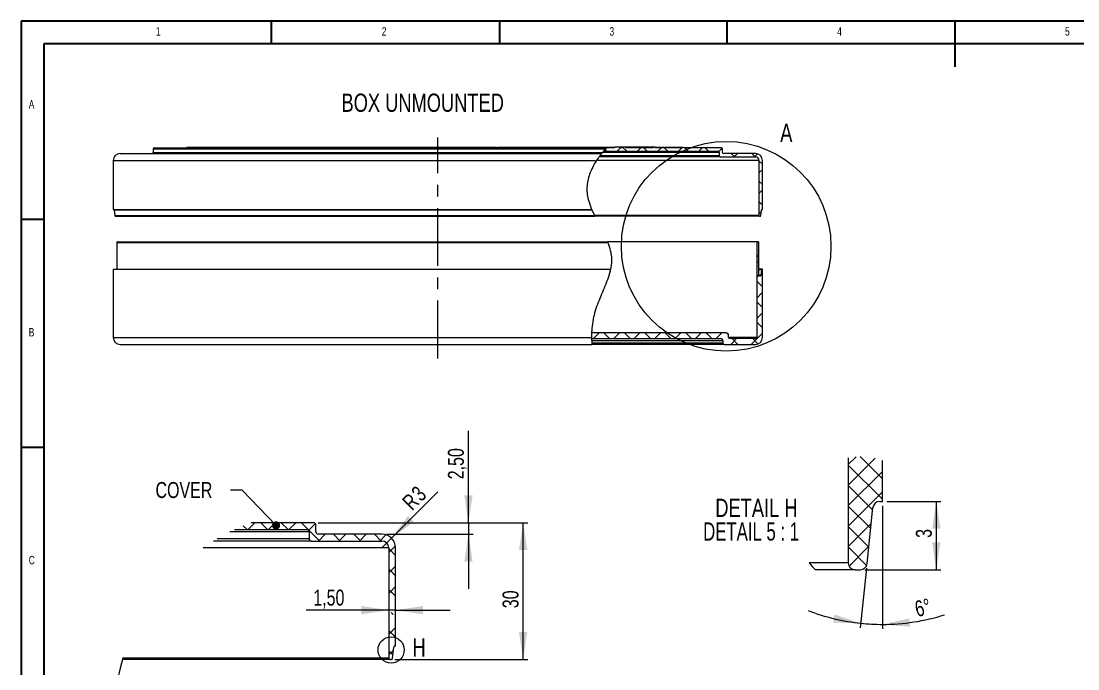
# Model space of a CAD drawing. Header units: millimetres. Extents: x 5 to 415, y 5 to 292.
# Drawn here: x 5 to 237, y 149.9 to 292 of the extents above; entities that cross this region are included whole.
import ezdxf

# ---------------------------------------------------------------- set-up
doc = ezdxf.new("R2010")
doc.units = ezdxf.units.MM
doc.linetypes.add('CENTERX2', pattern=[20.32, 12.7, -2.54, 2.54, -2.54])
doc.layers.add('AM_BOR', color=7, linetype='Continuous', lineweight=30)
doc.styles.add('SLDTEXTSTYLE4', font='TXT', dxfattribs={"width": 0.75})
doc.styles.add('SLDTEXTSTYLE6', font='TXT', dxfattribs={"width": 0.6875})
doc.dimstyles.new('SLDDIMSTYLE2', dxfattribs={"dimtxt": 3.5, "dimasz": 6, "dimexe": 0, "dimexo": 0.0625, "dimgap": 0.875, "dimtad": 2, "dimrnd": 1e-09, "dimzin": 12, "dimdsep": 46, "dimtxsty": 'SLDTEXTSTYLE4', "dimsah": 1, "dimcen": 0.09, "dimadec": 0, "dimazin": 0, "dimtfac": 1, "dimtofl": 0, "dimtmove": 0, "dimatfit": 3, "dimfxl": 0, "dimtolj": 1, "dimtzin": 12, "dimarcsym": 0})
doc.dimstyles.new('SLDDIMSTYLE4', dxfattribs={"dimtxt": 3.5, "dimasz": 6, "dimexe": 0, "dimexo": 0.0625, "dimgap": 0.875, "dimtad": 2, "dimrnd": 1e-09, "dimzin": 12, "dimdsep": 46, "dimtxsty": 'SLDTEXTSTYLE4', "dimsah": 1, "dimcen": 0.09, "dimadec": 0, "dimazin": 0, "dimtfac": 1, "dimtofl": 0, "dimtmove": 0, "dimatfit": 3, "dimfxl": 0, "dimtolj": 1, "dimtzin": 12, "dimarcsym": 0})
doc.dimstyles.new('SLDDIMSTYLE5', dxfattribs={"dimtxt": 3.5, "dimasz": 6, "dimexe": 0, "dimexo": 0.0625, "dimgap": 0.875, "dimtad": 2, "dimrnd": 1e-09, "dimzin": 12, "dimdsep": 46, "dimtxsty": 'SLDTEXTSTYLE4', "dimsah": 1, "dimcen": 0.09, "dimadec": 0, "dimazin": 0, "dimtfac": 1, "dimtofl": 0, "dimtmove": 0, "dimatfit": 3, "dimfxl": 0, "dimtolj": 1, "dimtzin": 12, "dimarcsym": 0})
doc.dimstyles.new('SLDDIMSTYLE7', dxfattribs={"dimtxt": 3.5, "dimasz": 6, "dimexe": 0, "dimexo": 0.0625, "dimgap": 0.875, "dimtad": 2, "dimlfac": 0.2, "dimrnd": 1e-09, "dimzin": 12, "dimdsep": 46, "dimtxsty": 'SLDTEXTSTYLE4', "dimsah": 1, "dimcen": 0.09, "dimadec": 0, "dimazin": 0, "dimtfac": 1, "dimtofl": 0, "dimtmove": 0, "dimatfit": 3, "dimfxl": 0, "dimtolj": 1, "dimtzin": 12, "dimarcsym": 0})
doc.dimstyles.new('SLDDIMSTYLE8', dxfattribs={"dimtxt": 3.5, "dimasz": 6, "dimexe": 0, "dimexo": 0.0625, "dimgap": 0.875, "dimtad": 2, "dimdec": 4, "dimlfac": 0.2, "dimzin": 12, "dimdsep": 46, "dimtxsty": 'SLDTEXTSTYLE4', "dimsah": 1, "dimcen": 0.09, "dimazin": 0, "dimtfac": 1, "dimtofl": 0, "dimtmove": 0, "dimatfit": 3, "dimfxl": 0, "dimtolj": 1, "dimtzin": 12, "dimarcsym": 0})

# ---------------------------------------------------------------- blocks, each defined once
blk = doc.blocks.new('SW_HATCH_1')
at = {"color": 0, "linetype": 'Continuous', "lineweight": 0}
for p, q in [((-2.35, 0), (-2.67, 0.33)), ((0, 0), (0.75, 0.75)), ((2.14, 0), (1.29, 0.85)), ((4.49, 0), (5.24, 0.75)), ((6.63, 0), (5.88, 0.75)), ((8.98, 0), (9.73, 0.75)), ((11.12, 0), (10.37, 0.75)), ((13.47, 0), (14.22, 0.75)), ((15.61, 0), (14.86, 0.75)), ((17.96, 0), (18.71, 0.75)), ((20.1, 0), (19.35, 0.75)), ((22.36, -0.09), (23.11, 0.66)), ((25.84, -1.25), (25.09, -0.5)), ((25.69, -1.25), (26.44, -0.5)), ((30.33, -1.25), (29.58, -0.5)), ((30.18, -1.25), (30.86, -0.57)), ((31.91, -2.83), (31.16, -2.08)), ((31.16, -4.76), (31.91, -4.01)), ((31.91, -7.32), (31.16, -6.57)), ((31.16, -9.25), (31.91, -8.5)), ((31.91, -11.81), (31.16, -11.06)), ((31.16, -13.74), (31.67, -13.23)), ((31.1, -19.98), (31, -19.87)), ((30.66, -23.22), (31.13, -22.75)), ((31.14, -24.51), (30.66, -24.03)), ((30.66, -27.71), (31.16, -27.21)), ((31.63, -26.75), (31.91, -26.46)), ((31.91, -29.77), (30.66, -28.52)), ((30.66, -32.2), (31.91, -30.95)), ((31.91, -34.26), (30.66, -33.01)), ((30.66, -36.69), (31.91, -35.44)), ((31.91, -38.75), (30.66, -37.5)), ((-5.2, -41.12), (-3.95, -39.87)), ((-1.64, -41.12), (-2.89, -39.87)), ((-0.71, -41.12), (0.54, -39.87)), ((2.85, -41.12), (1.6, -39.87)), ((3.78, -41.12), (5.03, -39.87)), ((7.34, -41.12), (6.09, -39.87)), ((8.27, -41.12), (9.52, -39.87)), ((11.83, -41.12), (10.58, -39.87)), ((12.76, -41.12), (14.01, -39.87)), ((16.32, -41.12), (15.07, -39.87)), ((17.25, -41.12), (18.5, -39.87)), ((20.81, -41.12), (19.56, -39.87)), ((21.74, -41.12), (22.99, -39.87)), ((24.48, -40.3), (24.06, -39.87)), ((24.98, -42.37), (26.23, -41.12)), ((26.55, -42.37), (25.3, -41.12)), ((29.47, -42.37), (31.91, -39.93)), ((30.94, -42.27), (29.79, -41.12))]:
    blk.add_line(p, q, dxfattribs=at)
blk = doc.blocks.new('SW_CENTERMARKSYMBOL_0')
at = {"color": 0, "linetype": 'Continuous', "lineweight": 0}
for p, q in [((0, 2.5), (0, 72.5)), ((-2.5, 0), (-72.5, 0)), ((0, 0), (-1.25, 0)), ((0, 0), (0, 1.25)), ((0, 0), (0, -1.25)), ((0, 0), (1.25, 0)), ((2.5, 0), (72.5, 0)), ((0, -2.5), (0, -72.5))]:
    blk.add_line(p, q, dxfattribs=at)
blk = doc.blocks.new('SW_HATCH_2')
at = {"color": 0, "linetype": 'Continuous', "lineweight": 0}
for p, q in [((-0.2, 0), (-1.04, 0.84)), ((0, 0), (1.5, 1.5)), ((4.29, 0), (2.79, 1.5)), ((4.49, 0), (5.43, 0.94)), ((8.78, 0), (7.28, 1.5)), ((8.98, 0), (10.48, 1.5)), ((15.77, -2.5), (11.77, 1.5)), ((13.28, -0.19), (14.78, 1.31)), ((15.46, -2.5), (16.96, -1)), ((20.26, -2.5), (18.76, -1)), ((19.95, -2.5), (21.45, -1)), ((24.75, -2.5), (23.25, -1)), ((24.44, -2.5), (25.94, -1)), ((29.24, -2.5), (27.74, -1)), ((28.93, -2.5), (30.18, -1.25)), ((30.89, -5.03), (32.36, -3.56)), ((32.39, -5.65), (30.89, -4.15)), ((30.89, -9.52), (32.39, -8.02)), ((32.39, -10.14), (30.89, -8.64)), ((30.89, -14.01), (32.39, -12.51)), ((32.39, -14.63), (30.89, -13.13)), ((31.89, -18.62), (31.45, -18.18)), ((30.89, -22.99), (32.39, -21.49)), ((32.39, -23.61), (30.89, -22.11)), ((30.89, -27.48), (31.9, -26.47)), ((31.79, -27.51), (30.89, -26.6)), ((29.89, -41.95), (30.8, -41.05)), ((30.78, -39.96), (30.57, -39.75)), ((30.82, -44.49), (29.89, -43.56)), ((29.89, -46.44), (30.83, -45.51)), ((30.85, -49.01), (29.89, -48.05)), ((29.89, -50.93), (30.86, -49.97)), ((30.88, -53.54), (29.89, -52.54)), ((31.82, -53.49), (32.39, -52.92)), ((29.89, -55.42), (30.89, -54.42)), ((32.39, -55.04), (31.73, -54.38)), ((32.39, -59.53), (29.89, -57.03)), ((29.89, -59.91), (32.39, -57.41)), ((32.39, -64.02), (29.89, -61.52)), ((29.89, -64.4), (32.39, -61.9)), ((29.89, -68.89), (31.74, -67.04)), ((31.89, -68.01), (30.92, -67.04)), ((32.39, -68.51), (32.07, -68.19)), ((32.39, -73), (29.89, -70.5)), ((29.89, -73.38), (32.39, -70.88)), ((32.39, -77.49), (29.89, -74.99)), ((29.89, -77.87), (32.39, -75.37)), ((-8.5, -80.34), (-7.9, -79.74)), ((-3.28, -82.24), (-5.78, -79.74)), ((-5.69, -82.02), (-3.41, -79.74)), ((-1.42, -82.24), (1.08, -79.74)), ((1.21, -82.24), (-1.29, -79.74)), ((3.07, -82.24), (5.57, -79.74)), ((5.7, -82.24), (3.2, -79.74)), ((7.56, -82.24), (10.06, -79.74)), ((10.19, -82.24), (7.69, -79.74)), ((12.05, -82.24), (14.55, -79.74)), ((17.18, -84.74), (12.18, -79.74)), ((17.53, -80.59), (16.68, -79.75)), ((32.38, -81.98), (29.89, -79.48)), ((30.31, -81.95), (32.39, -79.86)), ((15.04, -83.74), (17.54, -81.24)), ((18.54, -84.74), (21.04, -82.24)), ((21.67, -84.74), (19.17, -82.24)), ((26.16, -84.74), (23.66, -82.24)), ((23.79, -83.97), (25.53, -82.24)), ((27.52, -84.74), (29.6, -82.65)), ((30.29, -84.37), (28.15, -82.24)), ((23.03, -84.74), (23.08, -84.69))]:
    blk.add_line(p, q, dxfattribs=at)
blk = doc.blocks.new('*D27')
at = {"color": 7, "linetype": 'Continuous', "lineweight": 0}
for p, q in [((70.21, 181.94), (116.21, 181.94)), ((115.21, 151.94), (115.21, 181.94)), ((87.01, 151.94), (116.21, 151.94))]:
    blk.add_line(p, q, dxfattribs=at)
for points in [[(115.21, 181.94), (114.31, 175.94), (116.11, 175.94)], [(115.21, 151.94), (116.11, 157.94), (114.31, 157.94)]]:
    blk.add_solid(points, dxfattribs=at)
at = {"color": 7, "linetype": 'Continuous', "lineweight": 0, "insert": (110.69, 163.19), "char_height": 3.5, "attachment_point": 1, "rotation": 90, "style": 'SLDTEXTSTYLE4'}
blk.add_mtext('30', dxfattribs=at)
blk = doc.blocks.new('*D32')
at = {"color": 7, "linetype": 'Continuous', "lineweight": 0}
for p, q in [((85.71, 162.76), (67.55, 162.76)), ((87.21, 162.76), (85.71, 162.76)), ((87.21, 162.76), (99.21, 162.76))]:
    blk.add_line(p, q, dxfattribs=at)
for points in [[(85.71, 162.76), (79.71, 163.66), (79.71, 161.86)], [(87.21, 162.76), (93.21, 161.86), (93.21, 163.66)]]:
    blk.add_solid(points, dxfattribs=at)
at = {"color": 7, "linetype": 'Continuous', "lineweight": 0, "insert": (69.14, 167.27), "char_height": 3.5, "attachment_point": 1, "style": 'SLDTEXTSTYLE4'}
blk.add_mtext('1,50', dxfattribs=at)
blk = doc.blocks.new('*D33')
at = {"color": 7, "linetype": 'Continuous', "lineweight": 0}
for p, q in [((103.21, 181.94), (103.21, 202.11)), ((70.21, 181.94), (104.21, 181.94)), ((103.21, 181.94), (103.21, 179.44)), ((85.21, 179.44), (104.21, 179.44)), ((103.21, 179.44), (103.21, 167.44))]:
    blk.add_line(p, q, dxfattribs=at)
for points in [[(103.21, 181.94), (104.11, 187.94), (102.31, 187.94)], [(103.21, 179.44), (102.31, 173.44), (104.11, 173.44)]]:
    blk.add_solid(points, dxfattribs=at)
at = {"color": 7, "linetype": 'Continuous', "lineweight": 0, "insert": (98.69, 191.48), "char_height": 3.5, "attachment_point": 1, "rotation": 90, "style": 'SLDTEXTSTYLE4'}
blk.add_mtext('2,50', dxfattribs=at)
blk = doc.blocks.new('*D34')
at = {"color": 7, "linetype": 'Continuous', "lineweight": 0}
for q in [(96.47, 188.7), (84.21, 176.44)]:
    blk.add_line((86.33, 178.56), q, dxfattribs=at)
blk.add_solid([(86.33, 178.56), (91.21, 182.17), (89.93, 183.44)], dxfattribs=at)
at = {"color": 7, "linetype": 'Continuous', "lineweight": 0, "char_height": 3.5, "attachment_point": 1, "rotation": 45, "style": 'SLDTEXTSTYLE4'}
for s, insert in [('R', (88.37, 186.9)), ('3', (90.37, 188.9))]:
    blk.add_mtext(s, dxfattribs=dict(at, insert=insert))
blk = doc.blocks.new('_DOT')
at = {"color": 0, "linetype": 'ByBlock', "lineweight": -2}
blk.add_line((-0.5, 0), (-1, 0), dxfattribs=at)
at = {"color": 0, "linetype": 'ByBlock', "const_width": 0.5}
blk.add_lwpolyline([(-0.25, 0, 1), (0.25, 0, 1)], format="xyb", close=True, dxfattribs=at)
blk = doc.blocks.new('SW_HATCH_3')
at = {"color": 0, "linetype": 'Continuous', "lineweight": 0}
for p, q in [((0, 0), (1.74, 1.74)), ((0, -4.49), (5.89, 1.4)), ((7.5, -3.11), (2.63, 1.77)), ((7.5, -7.6), (0, -0.1)), ((0, -8.98), (7.5, -1.48)), ((5.38, -9.97), (0, -4.59)), ((0, -13.47), (7.5, -5.97)), ((4.95, -14.03), (0, -9.08)), ((0, -17.96), (5.07, -12.89)), ((4.52, -18.09), (0, -13.57)), ((4.04, -22.11), (0, -18.06)), ((0.18, -22.27), (4.54, -17.91))]:
    blk.add_line(p, q, dxfattribs=at)
blk = doc.blocks.new('*D38')
at = {"color": 7, "linetype": 'Continuous', "lineweight": 0}
for p, q in [((195.08, 186.64), (206.93, 186.64)), ((205.93, 171.64), (205.93, 186.64)), ((190.23, 171.64), (206.93, 171.64))]:
    blk.add_line(p, q, dxfattribs=at)
for points in [[(205.93, 186.64), (205.03, 180.64), (206.83, 180.64)], [(205.93, 171.64), (206.83, 177.64), (205.03, 177.64)]]:
    blk.add_solid(points, dxfattribs=at)
at = {"color": 7, "linetype": 'Continuous', "lineweight": 0, "insert": (201.42, 178.62), "char_height": 3.5, "attachment_point": 1, "rotation": 90, "style": 'SLDTEXTSTYLE4'}
blk.add_mtext('3', dxfattribs=at)
blk = doc.blocks.new('*D39')
at = {"color": 7, "linetype": 'Continuous', "lineweight": 0}
for p, q in [((194.08, 185.64), (194.08, 158.64)), ((190.62, 171.99), (189.24, 158.9))]:
    blk.add_line(p, q, dxfattribs=at)
for start, end in [(248.9418, 264), (270, 287.567), (264, 270)]:
    blk.add_arc((194.08, 204.94), 45.3, start, end, dxfattribs=at)
for points in [[(189.35, 159.89), (183.58, 161.8), (183.28, 160.02)], [(194.08, 159.64), (200.13, 159.14), (200.01, 160.94)]]:
    blk.add_solid(points, dxfattribs=at)
at = {"color": 7, "linetype": 'Continuous', "lineweight": 0, "insert": (200.91, 164.67), "char_height": 3.5, "attachment_point": 1, "rotation": 12.7542, "style": 'SLDTEXTSTYLE4'}
blk.add_mtext('6°', dxfattribs=at)
blk = doc.blocks.new('SW_NOTE_16')
at = {"color": 0, "linetype": 'Continuous', "lineweight": 0, "char_height": 4, "attachment_point": 1}
for s, insert, style in [('DETAIL H ', (0, 5.16), 'SLDTEXTSTYLE4'), ('DETAIL 5 : 1', (-2.67, -0.02), 'SLDTEXTSTYLE6')]:
    blk.add_mtext(s, dxfattribs=dict(at, insert=insert, style=style))

msp = doc.modelspace()

# ---------------------------------------------------------------- linework, layer by layer
at = {"color": 7, "linetype": 'CENTERX2', "lineweight": 0}
msp.add_line((96.48949, 217.97327), (96.48949, 266.45353), dxfattribs=at)
at = {"color": 7, "linetype": 'Continuous', "lineweight": 15}
for p, q in [((26.73949, 262.95529), (132.44762, 262.95529)), ((33.98949, 263.95529), (33.98949, 263.20529)), ((34.23949, 264.20529), (133.54977, 264.20529)), ((41.39977, 264.37404), (41.39977, 264.20529)), ((41.40139, 264.35529), (41.40139, 264.20529)), ((41.40139, 264.35529), (41.5723, 264.35529)), ((41.64184, 264.35529), (41.64184, 264.20529)), ((41.64184, 264.35529), (41.71899, 264.35529)), ((41.71899, 264.35529), (41.71899, 264.20529)), ((41.71899, 264.35529), (41.72959, 264.35529)), ((41.72959, 264.35529), (41.72959, 264.20529)), ((41.72959, 264.35529), (41.94164, 264.35529)), ((41.94164, 264.35529), (41.94164, 264.20529)), ((41.94164, 264.35529), (42.90614, 264.35529)), ((41.94326, 264.37404), (41.94326, 264.35529)), ((42.8865, 264.37404), (42.8865, 264.35529)), ((42.90614, 264.35529), (42.90614, 264.20529)), ((42.95719, 264.35529), (42.95719, 264.20529)), ((43.33909, 264.35529), (43.33909, 264.20529)), ((43.85074, 264.35529), (43.85074, 264.20529)), ((44.52874, 264.35529), (44.52874, 264.20529)), ((44.57594, 264.35529), (44.57594, 264.20529)), ((44.57594, 264.35529), (44.87879, 264.35529)), ((44.87879, 264.35529), (44.87879, 264.20529)), ((44.87879, 264.35529), (45.68227, 264.35529)), ((45.73833, 264.37404), (45.73833, 264.20529)), ((45.93752, 264.35529), (45.93752, 264.37404)), ((45.97519, 264.35529), (45.97519, 264.20529)), ((46.49068, 264.35529), (46.49068, 264.37404)), ((46.53219, 264.35529), (46.53219, 264.20529)), ((47.12904, 264.35529), (47.12904, 264.20529)), ((47.44579, 264.35529), (47.44579, 264.37404)), ((47.83664, 264.37404), (47.83664, 264.20529)), ((48.14154, 264.35529), (48.14154, 264.20529)), ((48.95144, 264.35529), (49.28741, 264.35529)), ((49.42649, 264.35529), (49.42649, 264.20529)), ((49.42649, 264.35529), (49.6155, 264.35529)), ((49.68504, 264.35529), (49.68504, 264.20529)), ((49.68504, 264.35529), (51.45604, 264.35529)), ((50.3214, 264.35529), (50.3214, 264.37404)), ((51.45604, 264.35529), (51.45604, 264.20529)), ((51.45604, 264.35529), (53.37914, 264.35529)), ((52.35835, 264.35529), (52.35835, 264.37404)), ((53.37914, 264.35529), (53.37914, 264.20529)), ((53.37914, 264.35529), (55.51249, 264.35529)), ((55.51249, 264.35529), (55.51249, 264.20529)), ((55.51249, 264.35529), (56.26624, 264.35529)), ((56.26624, 264.35529), (56.26624, 264.20529)), ((56.26624, 264.35529), (56.87994, 264.35529)), ((56.87994, 264.35529), (56.87994, 264.20529)), ((56.87994, 264.35529), (58.91779, 264.35529)), ((57.81803, 264.35529), (57.81803, 264.37404)), ((58.10815, 264.37404), (58.10815, 264.35529)), ((58.91779, 264.35529), (58.91779, 264.20529)), ((59.4931, 264.35529), (59.4931, 264.37404)), ((59.50764, 264.35529), (59.50764, 264.20529)), ((59.74759, 264.35529), (59.74759, 264.20529)), ((59.74759, 264.35529), (59.96859, 264.35529)), ((59.91349, 264.35529), (59.91349, 264.37404)), ((59.96859, 264.35529), (59.96859, 264.20529)), ((59.96859, 264.35529), (60.68599, 264.35529)), ((60.68599, 264.35529), (60.68599, 264.20529)), ((60.68599, 264.35529), (64.21134, 264.35529)), ((60.91913, 264.35529), (60.91913, 264.37404)), ((63.33818, 264.37404), (63.33818, 264.35529)), ((63.44827, 264.35529), (63.44827, 264.37404)), ((64.21134, 264.35529), (64.21134, 264.20529)), ((64.21134, 264.35529), (64.93659, 264.35529)), ((64.58024, 264.35529), (64.58024, 264.37404)), ((64.93659, 264.35529), (64.93659, 264.20529)), ((64.93659, 264.35529), (66.98709, 264.35529)), ((65.4748, 264.35529), (65.4748, 264.37404)), ((65.75364, 264.37404), (65.75364, 264.35529)), ((66.98709, 264.35529), (66.98709, 264.20529)), ((66.98709, 264.35529), (67.78129, 264.35529)), ((67.78129, 264.35529), (67.78129, 264.20529)), ((67.78129, 264.35529), (70.3524, 264.35529)), ((67.90708, 264.35529), (67.90708, 264.37404)), ((70.41891, 264.37404), (70.41891, 264.20529)), ((70.42194, 264.35529), (70.42194, 264.20529)), ((70.56324, 264.35529), (70.56324, 264.20529)), ((70.89519, 264.35529), (70.89519, 264.20529)), ((71.50457, 264.35529), (71.50457, 264.37404)), ((71.57449, 264.35529), (71.57449, 264.20529)), ((71.57449, 264.35529), (73.15054, 264.35529)), ((73.15054, 264.35529), (73.15054, 264.20529)), ((73.15054, 264.35529), (74.26259, 264.35529)), ((74.26259, 264.35529), (74.26259, 264.20529)), ((74.26259, 264.35529), (75.50299, 264.35529)), ((75.50299, 264.35529), (75.50299, 264.20529)), ((75.50299, 264.35529), (76.97989, 264.35529)), ((76.97989, 264.35529), (76.97989, 264.20529)), ((76.97989, 264.35529), (78.21744, 264.35529)), ((78.21744, 264.35529), (78.21744, 264.20529)), ((78.21744, 264.35529), (79.47029, 264.35529)), ((79.47029, 264.35529), (79.47029, 264.20529)), ((79.47029, 264.35529), (82.61119, 264.35529)), ((82.61119, 264.35529), (82.61119, 264.20529)), ((82.61119, 264.35529), (83.74644, 264.35529)), ((83.74644, 264.35529), (83.74644, 264.20529)), ((96.48949, 264.35529), (96.48949, 264.20529)), ((104.96999, 264.35529), (104.96999, 264.20529)), ((104.96999, 264.35529), (105.36309, 264.35529)), ((105.36309, 264.35529), (105.36309, 264.20529)), ((105.36309, 264.35529), (105.5335, 264.35529)), ((105.60304, 264.35529), (105.60304, 264.20529)), ((106.39239, 264.35529), (106.39239, 264.20529)), ((107.71229, 264.35529), (107.71229, 264.20529)), ((108.68604, 264.35529), (108.68604, 264.20529)), ((109.32244, 264.35529), (109.32244, 264.20529)), ((109.40356, 264.20529), (109.40356, 264.37404)), ((109.56244, 264.35529), (109.56244, 264.20529)), ((109.56244, 264.35529), (110.77149, 264.35529)), ((110.77149, 264.35529), (110.77149, 264.20529)), ((110.77149, 264.35529), (111.56274, 264.35529)), ((111.56274, 264.35529), (111.56274, 264.20529)), ((111.56274, 264.35529), (113.28859, 264.35529)), ((113.28859, 264.35529), (113.28859, 264.20529)), ((113.28859, 264.35529), (114.11714, 264.35529)), ((114.11714, 264.35529), (114.11714, 264.20529)), ((114.11714, 264.35529), (115.37204, 264.35529)), ((114.79117, 264.37404), (114.79117, 264.35529)), ((115.37204, 264.35529), (115.37204, 264.20529)), ((115.37204, 264.35529), (116.19304, 264.35529)), ((116.19304, 264.35529), (116.19304, 264.20529)), ((116.19304, 264.35529), (116.29899, 264.35529)), ((116.29899, 264.35529), (116.29899, 264.20529)), ((116.29899, 264.35529), (116.6274, 264.35529)), ((116.69694, 264.35529), (116.69694, 264.20529)), ((117.63339, 264.35529), (117.63339, 264.20529)), ((118.93404, 264.35529), (118.93404, 264.20529)), ((119.13386, 264.35529), (119.13386, 264.37404)), ((119.79319, 264.35529), (119.79319, 264.20529)), ((120.21099, 264.35529), (120.21099, 264.20529)), ((120.21464, 264.20529), (120.21464, 264.37404)), ((120.28054, 264.35529), (123.14094, 264.35529)), ((123.14094, 264.35529), (123.14094, 264.20529)), ((123.14094, 264.35529), (123.94369, 264.35529)), ((123.94369, 264.35529), (123.94369, 264.20529)), ((123.94369, 264.35529), (125.84524, 264.35529)), ((125.84524, 264.35529), (125.84524, 264.20529)), ((125.84524, 264.35529), (126.80864, 264.35529)), ((126.80864, 264.35529), (126.80864, 264.20529)), ((126.80864, 264.35529), (127.11139, 264.35529)), ((127.11139, 264.35529), (127.11139, 264.20529)), ((127.11139, 264.35529), (128.25614, 264.35529)), ((127.70189, 264.37404), (127.70189, 264.35529)), ((128.25614, 264.35529), (128.25614, 264.20529)), ((128.25614, 264.35529), (128.97244, 264.35529)), ((128.58775, 264.35529), (128.58775, 264.37404)), ((128.97244, 264.35529), (128.97244, 264.20529)), ((129.07074, 264.35529), (129.07074, 264.20529)), ((129.92834, 264.35529), (129.92834, 264.20529)), ((130.06742, 264.35529), (130.24229, 264.35529)), ((131.24374, 264.35529), (131.24374, 264.20529)), ((131.8288, 264.37404), (131.8288, 264.35529)), ((158.48949, 262.20529), (131.89388, 262.20529)), ((132.01824, 264.35529), (132.01824, 264.20529)), ((132.02268, 264.20529), (132.02268, 264.37404)), ((132.08779, 264.35529), (133.69405, 264.35529)), ((133.31517, 263.95529), (132.65413, 263.20529)), ((132.86749, 263.45529), (157.98949, 263.45529)), ((133.54977, 264.20529), (133.69405, 264.35529)), ((135.36125, 264.20529), (133.54977, 264.20529)), ((133.7636, 264.35529), (135.36125, 264.35529)), ((134.74291, 264.37404), (134.74291, 264.35529)), ((135.36125, 264.20529), (135.36125, 264.35529)), ((136.35135, 264.35529), (135.36125, 264.35529)), ((136.08145, 264.35529), (136.08145, 264.37404)), ((136.35135, 264.35529), (136.35135, 264.20529)), ((136.35135, 264.35529), (136.40084, 264.35529)), ((137.12165, 264.20529), (136.35135, 264.20529)), ((136.40084, 264.35529), (136.40084, 264.20529)), ((137.12165, 264.35529), (137.12165, 264.20529)), ((137.67105, 264.35529), (137.12165, 264.35529)), ((137.67105, 264.35529), (137.67105, 264.20529)), ((143.72319, 264.20529), (137.67105, 264.20529)), ((139.31015, 264.35529), (139.31015, 264.37404)), ((143.58149, 264.35529), (143.72319, 264.35529)), ((143.72319, 264.35529), (143.72319, 264.20529)), ((144.22319, 264.35529), (143.72319, 264.35529)), ((144.22319, 264.35529), (144.22319, 264.20529)), ((144.22319, 264.35529), (144.53121, 264.35529)), ((158.73949, 264.20529), (144.22319, 264.20529)), ((144.46678, 264.35529), (144.46678, 264.37404)), ((144.59734, 264.37404), (144.59734, 264.20529)), ((144.71879, 264.35529), (144.71879, 264.20529)), ((145.42744, 264.35529), (145.42744, 264.20529)), ((145.45354, 264.35529), (145.45354, 264.20529)), ((145.45354, 264.35529), (145.64889, 264.35529)), ((145.64889, 264.35529), (145.64889, 264.20529)), ((145.64889, 264.35529), (146.16824, 264.35529)), ((146.16824, 264.35529), (146.16824, 264.20529)), ((146.16824, 264.35529), (146.36869, 264.35529)), ((146.36869, 264.35529), (146.36869, 264.20529)), ((146.36869, 264.35529), (150.29399, 264.35529)), ((146.79187, 264.35529), (146.79187, 264.37404)), ((149.15003, 264.35529), (149.15003, 264.37404)), ((150.29399, 264.35529), (150.29399, 264.20529)), ((158.23949, 263.20529), (158.23949, 262.45529)), ((158.48949, 262.20529), (166.23949, 262.20529)), ((158.98949, 263.20529), (158.98949, 263.95529)), ((166.23949, 262.95529), (159.23949, 262.95529)), ((25.23949, 261.45529), (25.23949, 250.70529)), ((166.98949, 261.45529), (166.98949, 249.35529)), ((167.73949, 250.70529), (167.73949, 261.45529)), ((25.23949, 250.70529), (130.2443, 250.70529)), ((25.44595, 250.57097), (25.57537, 249.33961)), ((130.30145, 250.57097), (130.86941, 249.33961)), ((167.40361, 249.33961), (167.53303, 250.57097)), ((167.68221, 250.70529), (167.73949, 250.70529)), ((25.72455, 249.20529), (130.93537, 249.20529)), ((167.13949, 249.20529), (130.93537, 249.20529)), ((167.13949, 249.20529), (167.25443, 249.20529)), ((26.04081, 243.43747), (25.99996, 237.58643)), ((26.19081, 243.58643), (133.72862, 243.58643)), ((166.48949, 243.58643), (133.72862, 243.58643)), ((166.48949, 243.58643), (166.48949, 222.58643)), ((166.78817, 243.58643), (166.48949, 243.58643)), ((166.98845, 236.23538), (166.93817, 243.43747)), ((25.23949, 237.58643), (25.23949, 222.58643)), ((25.23949, 237.58643), (134.39227, 237.58643)), ((167.68221, 237.58643), (166.97902, 237.58643)), ((167.53303, 237.45211), (167.40361, 236.22075)), ((167.73949, 237.58643), (167.68221, 237.58643)), ((167.73949, 222.58643), (167.73949, 237.58643)), ((167.25443, 236.08643), (167.13845, 236.08643)), ((159.81449, 223.58643), (130.24132, 223.58643)), ((160.31449, 222.58643), (160.31449, 223.08643)), ((26.73949, 221.08643), (130.31896, 221.08643)), ((130.24048, 222.33643), (158.56449, 222.33643)), ((159.31449, 221.08643), (130.31896, 221.08643)), ((159.06449, 221.83643), (159.06449, 221.33643)), ((159.31449, 221.08643), (166.23949, 221.08643)), ((166.23949, 222.33643), (160.56449, 222.33643)), ((186.57976, 196.21506), (186.57976, 173.14068)), ((194.07974, 186.64068), (194.07974, 195.61642)), ((193.50694, 186.64068), (194.07974, 186.64068)), ((190.72094, 172.98389), (192.01511, 185.29747)), ((69.20657, 181.93842), (55.48136, 181.93842)), ((69.70657, 179.93842), (69.70657, 181.43842)), ((51.87006, 180.43842), (67.70657, 180.43842)), ((68.20657, 179.93842), (68.20657, 178.43842)), ((84.20658, 179.43842), (70.20656, 179.43842)), ((68.70657, 177.93842), (47.22286, 177.93842)), ((68.70657, 177.93842), (84.20658, 177.93842)), ((85.70657, 176.43842), (85.70657, 152.23842)), ((87.20657, 154.93842), (87.20657, 176.43842)), ((188.07971, 171.64068), (179.36939, 171.64068)), ((188.07971, 171.64068), (189.22911, 171.64068)), ((86.53481, 152.20706), (86.79364, 154.66978)), ((87.09201, 154.93842), (87.20657, 154.93842)), ((86.00656, 151.93842), (27.23076, 151.93842)), ((86.00656, 151.93842), (86.23644, 151.93842))]:
    msp.add_line(p, q, dxfattribs=at)
at = {"color": 8, "linetype": 'Continuous', "lineweight": 15}
for p, q in [((33.98949, 263.95529), (133.31517, 263.95529)), ((33.98949, 263.20529), (132.65413, 263.20529)), ((158.23949, 262.45529), (132.06622, 262.45529)), ((158.23949, 263.20529), (132.66147, 263.20529)), ((25.23949, 261.45529), (131.34739, 261.45529)), ((166.98949, 261.45529), (131.36493, 261.45529)), ((25.44595, 250.57097), (130.30145, 250.57097)), ((25.57537, 249.33961), (130.86941, 249.33961)), ((166.98949, 249.35529), (130.88265, 249.35529)), ((26.04081, 243.43747), (133.78825, 243.43747)), ((167.53303, 237.45211), (166.97996, 237.45211)), ((167.40361, 236.22075), (166.98927, 236.22075)), ((25.23949, 222.58643), (130.23427, 222.58643)), ((159.06449, 221.83643), (130.29937, 221.83643)), ((159.06449, 221.33643), (130.33382, 221.33643)), ((166.48949, 222.58643), (160.31449, 222.58643)), ((68.20657, 179.93842), (50.83155, 179.93842)), ((85.70657, 176.43842), (44.93653, 176.43842)), ((68.20657, 178.43842), (48.0563, 178.43842)), ((186.57976, 173.14068), (177.98947, 173.14068)), ((85.70657, 152.23842), (27.32177, 152.23842))]:
    msp.add_line(p, q, dxfattribs=at)
at = {"color": 7, "linetype": 'Continuous', "lineweight": 0, "flags": 128}
msp.add_lwpolyline([(50.95922, 189.13397), (53.48257, 189.13397), (60.965, 181.35668)], dxfattribs=at)
at = {"color": 7, "linetype": 'Continuous', "lineweight": 0}
for centre, radius in [((159.79194, 242.60099), 23.00857), ((86.23592, 154.02898), 2.87349)]:
    msp.add_circle(centre, radius, dxfattribs=at)
at = {"color": 7, "linetype": 'Continuous', "lineweight": 15}
for centre, radius, start, end in [((26.73949, 261.45529), 1.5, 90, 180), ((33.73949, 263.20529), 0.25, 270, 0), ((34.23949, 263.95529), 0.25, 90, 180), ((157.98949, 263.20529), 0.25, 0, 90), ((158.48949, 262.45529), 0.25, 180, 270), ((158.73949, 263.95529), 0.25, 0, 90), ((159.23949, 263.20529), 0.25, 180, 270), ((166.23949, 261.45529), 1.5, 0, 90), ((166.23949, 261.45529), 0.75, 0, 90), ((25.29677, 250.55529), 0.15, 6, 90), ((167.68221, 250.55529), 0.15, 90, 174), ((25.72455, 249.35529), 0.15, 186, 270), ((167.13949, 249.35529), 0.15, 180, 270), ((167.25443, 249.35529), 0.15, 270, 354), ((26.19081, 243.43643), 0.15, 90, 179.6), ((166.78817, 243.43643), 0.15, 0.4, 90), ((167.68221, 237.43643), 0.15, 90, 174), ((167.13845, 236.23643), 0.15, 180.3999951, 270), ((167.25443, 236.23643), 0.15, 270, 354), ((159.81449, 223.08643), 0.5, 0, 90), ((26.73949, 222.58643), 1.5, 180, 270), ((158.56449, 221.83643), 0.5, 0, 90), ((159.31449, 221.33643), 0.25, 180, 270), ((160.56449, 222.58643), 0.25, 180, 270), ((166.23949, 222.58643), 1.5, 270, 0), ((166.23949, 222.58643), 0.25, 270, 0), ((193.50689, 185.14068), 1.5, 89.9982964, 173.9999963), ((69.20657, 181.43842), 0.5, 0.0003031, 89.9996969), ((67.70658, 179.93843), 0.49999, 359.999059, 90.0003006), ((70.20657, 179.93842), 0.5, 180.0003031, 269.9988431), ((84.20657, 176.43843), 2.99999, 359.9998988, 89.9999589), ((68.70657, 178.43842), 0.5, 180.0005165, 269.9996969), ((84.20656, 176.43841), 1.50001, 0.0004454, 89.9994123), ((188.0798, 173.14072), 1.50004, 180.0013689, 269.9967634), ((189.22916, 173.14068), 1.5, 269.9981311, 354.0000628), ((87.092, 154.63842), 0.3, 89.9982964, 173.9999963), ((86.00658, 152.23843), 0.30001, 180.0013689, 269.9967634), ((86.23645, 152.23842), 0.3, 269.9981311, 354.0000628)]:
    msp.add_arc(centre, radius, start, end, dxfattribs=at)
at = {"color": 7, "linetype": 'Continuous', "lineweight": 0}
for centre, radius, start, end in [((189.22976, 182.09644), 14.37184, 218.5462573, 226.6786371), ((71.31148, 138.72981), 46.01714, 162.9290284, 249.2390212)]:
    msp.add_arc(centre, radius, start, end, dxfattribs=at)
at = {"color": 7, "linetype": 'Continuous', "lineweight": 15}
for points, knots in [([(42.95719, 264.35529), (43.00665, 264.35529), (43.09154, 264.35529), (43.2662, 264.35529), (43.33909, 264.35529)], [0, 0, 0, 0, 0.5826712884, 1, 1, 1, 1]), ([(43.33909, 264.35529), (43.42, 264.35529), (43.56816, 264.35529), (43.76253, 264.35529), (43.85074, 264.35529)], [0, 0, 0, 0, 0.546151646, 1, 1, 1, 1]), ([(43.85074, 264.35529), (43.97156, 264.35529), (44.18679, 264.35529), (44.42448, 264.35529), (44.52874, 264.35529)], [0, 0, 0, 0, 0.561328071, 1, 1, 1, 1]), ([(45.77969, 264.35529), (45.767, 264.35529), (45.70995, 264.35529), (45.85917, 264.35529), (45.97519, 264.35529)], [0, 0, 0, 0, 0.222544163, 1, 1, 1, 1]), ([(45.97519, 264.35529), (46.06153, 264.35529), (46.20971, 264.35529), (46.43724, 264.35529), (46.53219, 264.35529)], [0, 0, 0, 0, 0.58270589, 1, 1, 1, 1]), ([(46.53219, 264.35529), (46.63174, 264.35529), (46.81403, 264.35529), (47.0307, 264.35529), (47.12904, 264.35529)], [0, 0, 0, 0, 0.546142427, 1, 1, 1, 1]), ([(47.12904, 264.35529), (47.26079, 264.35529), (47.4955, 264.35529), (47.73972, 264.35529), (47.84684, 264.35529)], [0, 0, 0, 0, 0.561353434, 1, 1, 1, 1]), ([(47.88075, 264.35529), (47.87282, 264.35529), (47.85197, 264.35529), (48.0308, 264.35529), (48.14154, 264.35529)], [0, 0, 0, 0, 0.380771179, 1, 1, 1, 1]), ([(48.14154, 264.35529), (48.33196, 264.35529), (48.66466, 264.35529), (49.19828, 264.35529), (49.42649, 264.35529)], [0, 0, 0, 0, 0.5723324474, 1, 1, 1, 1]), ([(58.91779, 264.35529), (59.03669, 264.35529), (59.18803, 264.35529), (59.39746, 264.35529), (59.474, 264.35529), (59.50764, 264.35529)], [0, 0, 0, 0, 0.67262928, 0.856123591, 1, 1, 1, 1]), ([(59.50764, 264.35529), (59.54689, 264.35529), (59.6205, 264.35529), (59.688, 264.35529), (59.71951, 264.35529)], [0, 0, 0, 0, 0.5332409989, 1, 1, 1, 1]), ([(70.42194, 264.35529), (70.43423, 264.35529), (70.45579, 264.35529), (70.53093, 264.35529), (70.56324, 264.35529)], [0, 0, 0, 0, 0.570039962, 1, 1, 1, 1]), ([(70.56324, 264.35529), (70.61383, 264.35529), (70.70551, 264.35529), (70.83649, 264.35529), (70.89519, 264.35529)], [0, 0, 0, 0, 0.551833219, 1, 1, 1, 1]), ([(70.89519, 264.35529), (70.99975, 264.35529), (71.21892, 264.35529), (71.4524, 264.35529), (71.57449, 264.35529)], [0, 0, 0, 0, 0.477066573, 1, 1, 1, 1]), ([(83.81599, 264.35529), (83.85109, 264.35529), (85.21099, 264.35529), (88.00904, 264.35529), (92.20452, 264.35529), (95.05298, 264.35529), (96.48949, 264.35529)], [0, 0, 0, 0, 0.008623144, 0.334118137, 0.664189007, 1, 1, 1, 1]), ([(96.48949, 264.35529), (97.95228, 264.35529), (100.773, 264.35529), (103.55915, 264.35529), (104.90044, 264.35529)], [0, 0, 0, 0, 0.518584743, 1, 1, 1, 1]), ([(105.60304, 264.35529), (105.71346, 264.35529), (105.90773, 264.35529), (106.24627, 264.35529), (106.39239, 264.35529)], [0, 0, 0, 0, 0.568384756, 1, 1, 1, 1]), ([(106.39239, 264.35529), (106.61584, 264.35529), (107.05255, 264.35529), (107.49582, 264.35529), (107.71229, 264.35529)], [0, 0, 0, 0, 0.511655594, 1, 1, 1, 1]), ([(107.71229, 264.35529), (107.92147, 264.35529), (108.2731, 264.35529), (108.56698, 264.35529), (108.68604, 264.35529)], [0, 0, 0, 0, 0.59488253, 1, 1, 1, 1]), ([(108.68604, 264.35529), (108.84705, 264.35529), (109.13334, 264.35529), (109.26488, 264.35529), (109.32244, 264.35529)], [0, 0, 0, 0, 0.562419897, 1, 1, 1, 1]), ([(116.69694, 264.35529), (116.84463, 264.35529), (117.10448, 264.35529), (117.47393, 264.35529), (117.63339, 264.35529)], [0, 0, 0, 0, 0.568383783, 1, 1, 1, 1]), ([(117.63339, 264.35529), (117.86458, 264.35529), (118.31644, 264.35529), (118.7314, 264.35529), (118.93404, 264.35529)], [0, 0, 0, 0, 0.511648267, 1, 1, 1, 1]), ([(118.93404, 264.35529), (119.12697, 264.35529), (119.45129, 264.35529), (119.69462, 264.35529), (119.79319, 264.35529)], [0, 0, 0, 0, 0.594880716, 1, 1, 1, 1]), ([(119.79319, 264.35529), (119.91768, 264.35529), (120.13903, 264.35529), (120.18909, 264.35529), (120.21099, 264.35529)], [0, 0, 0, 0, 0.562407744, 1, 1, 1, 1]), ([(129.07074, 264.35529), (129.22867, 264.35529), (129.49357, 264.35529), (129.80328, 264.35529), (129.92834, 264.35529)], [0, 0, 0, 0, 0.596199667, 1, 1, 1, 1]), ([(129.92834, 264.35529), (130.18815, 264.35529), (130.67178, 264.35529), (131.06279, 264.35529), (131.24374, 264.35529)], [0, 0, 0, 0, 0.537215033, 1, 1, 1, 1]), ([(131.24374, 264.35529), (131.47641, 264.35529), (131.88292, 264.35529), (131.97771, 264.35529), (132.01824, 264.35529)], [0, 0, 0, 0, 0.572336301, 1, 1, 1, 1]), ([(132.44762, 262.95529), (132.42501, 262.92766), (132.37477, 262.86627), (132.05868, 262.46569), (131.69446, 261.97372), (131.43786, 261.59042), (131.34739, 261.45529)], [0, 0, 0, 0, 0.240737661, 0.534937063, 0.836049034, 1, 1, 1, 1]), ([(132.65413, 263.20529), (132.6207, 263.16527), (132.55266, 263.08383), (132.48654, 263.0031), (132.45217, 262.9609), (132.44878, 262.95672), (132.44762, 262.95529)], [0, 0, 0, 0, 0.310755322, 0.632392239, 0.874629168, 1, 1, 1, 1]), ([(133.54977, 264.20529), (133.54594, 264.20128), (133.53628, 264.19115), (133.47075, 264.12211), (133.39152, 264.03774), (133.33313, 263.97469), (133.31517, 263.95529)], [0, 0, 0, 0, 0.206517994, 0.520967949, 0.85263544, 1, 1, 1, 1]), ([(137.12165, 264.35529), (137.09088, 264.35529), (137.03391, 264.35529), (136.64794, 264.35529), (136.47039, 264.35529)], [0, 0, 0, 0, 0.540000203, 1, 1, 1, 1]), ([(143.72319, 264.35529), (143.6857, 264.35529), (143.61137, 264.35529), (143.01129, 264.35529), (142.0766, 264.35529), (140.7761, 264.35529), (139.34171, 264.35529), (138.20865, 264.35529), (137.7406, 264.35529)], [0, 0, 0, 0, 0.180879721, 0.358622859, 0.533877095, 0.707196378, 0.879048401, 1, 1, 1, 1]), ([(144.71879, 264.35529), (144.81204, 264.35529), (144.97126, 264.35529), (145.2938, 264.35529), (145.42744, 264.35529)], [0, 0, 0, 0, 0.58567283, 1, 1, 1, 1]), ([(131.34739, 261.45529), (131.05131, 260.97444), (130.45949, 260.01332), (129.80797, 258.4989), (129.38045, 256.97907), (129.18344, 255.47854), (129.25966, 253.96071), (129.59897, 252.34363), (130.01269, 251.29328), (130.2443, 250.70529)], [0, 0, 0, 0, 0.153390704, 0.306598149, 0.437661156, 0.568548367, 0.700261758, 0.832205109, 1, 1, 1, 1]), ([(130.2443, 250.70529), (130.24552, 250.70238), (130.24782, 250.69694), (130.26323, 250.66049), (130.28151, 250.61748), (130.29611, 250.58341), (130.30145, 250.57097)], [0, 0, 0, 0, 0.291327399, 0.545271435, 0.83394266, 1, 1, 1, 1]), ([(130.86941, 249.33961), (130.87958, 249.31884), (130.89925, 249.27863), (130.92139, 249.23365), (130.93367, 249.20875), (130.93494, 249.20616), (130.93537, 249.20529)], [0, 0, 0, 0, 0.282569847, 0.546831065, 0.846950818, 1, 1, 1, 1]), ([(133.72862, 243.58643), (133.72862, 243.58643), (133.72986, 243.58338), (133.73538, 243.56975), (133.7397, 243.55905), (133.75098, 243.53103), (133.75801, 243.51352), (133.773, 243.47597), (133.78078, 243.45637), (133.78825, 243.43747)], [0, 0, 0, 0, 0.25, 0.25, 0.5, 0.5, 0.75, 0.75, 1, 1, 1, 1]), ([(133.78825, 243.43747), (134.01228, 242.87053), (134.20745, 242.29344), (134.42681, 241.40126), (134.48759, 241.0994), (134.55483, 240.63792), (134.5733, 240.48196), (134.60085, 240.17014), (134.60984, 240.0148), (134.63227, 239.24077), (134.5789, 238.63004), (134.42422, 237.72277), (134.36001, 237.42121), (134.21211, 236.82333), (134.12874, 236.52801), (134.0383, 236.23538)], [0, 0, 0, 0, 0.25, 0.25, 0.375, 0.375, 0.4375, 0.4375, 0.5, 0.5, 0.75, 0.75, 0.875, 0.875, 1, 1, 1, 1]), ([(134.39227, 237.58643), (134.25539, 236.93349), (134.07025, 236.30493), (133.65078, 235.07199), (133.41597, 234.46785), (132.68327, 232.66826), (132.15712, 231.48546), (131.45568, 229.66517), (131.23729, 229.0533), (130.95178, 228.12211), (130.86363, 227.80947), (130.70472, 227.17873), (130.63389, 226.86064), (130.44698, 225.89834), (130.35639, 225.24615), (130.27174, 224.25193), (130.2522, 223.91879), (130.23041, 223.25308), (130.2281, 222.91991), (130.23427, 222.58643)], [0, 0, 0, 0, 0.125, 0.125, 0.25, 0.25, 0.5, 0.5, 0.625, 0.625, 0.6875, 0.6875, 0.75, 0.75, 0.875, 0.875, 0.9375, 0.9375, 1, 1, 1, 1]), ([(134.0383, 236.23538), (134.02468, 236.19132), (134.01285, 236.15362), (133.99645, 236.10167), (133.99159, 236.08643), (133.99159, 236.08643)], [0, 0, 0, 0, 0.5, 0.5, 1, 1, 1, 1]), ([(130.24132, 223.58643), (130.24132, 223.58643), (130.24095, 223.57553), (130.23959, 223.53166), (130.2386, 223.49873), (130.23634, 223.41171), (130.23506, 223.35706), (130.23282, 223.22983), (130.2319, 223.15927), (130.23139, 223.08643)], [0, 0, 0, 0, 0.25, 0.25, 0.5, 0.5, 0.75, 0.75, 1, 1, 1, 1]), ([(130.23427, 222.58643), (130.23626, 222.47886), (130.23908, 222.37384), (130.24616, 222.16856), (130.25046, 222.06781), (130.25973, 221.88071), (130.26477, 221.7924), (130.27499, 221.62971), (130.28009, 221.55634), (130.28988, 221.42398), (130.29457, 221.3651), (130.30287, 221.26487), (130.30653, 221.22288), (130.31564, 221.12071), (130.31896, 221.08643), (130.31896, 221.08643)], [0, 0, 0, 0, 0.125, 0.125, 0.25, 0.25, 0.375, 0.375, 0.5, 0.5, 0.625, 0.625, 0.75, 0.75, 1, 1, 1, 1])]:
    msp.add_open_spline(points, degree=3, knots=knots, dxfattribs=at)
at = {"layer": 'AM_BOR'}
for p, q in [((415, 292), (5, 292)), ((5, 292), (5, 5)), ((60, 287), (60, 292)), ((110, 292), (110, 287)), ((160, 287), (160, 292)), ((210, 292), (210, 282)), ((410, 287), (10, 287)), ((10, 287), (10, 10)), ((10, 248.5), (5, 248.5)), ((5, 198.5), (10, 198.5))]:
    msp.add_line(p, q, dxfattribs=at)

# ---------------------------------------------------------------- block references
at = {"color": 7, "linetype": 'Continuous', "lineweight": 0}
for name, p in [('SW_HATCH_1', (135.82874, 263.45529)), ('SW_CENTERMARKSYMBOL_0', (308.34447, 138.78306)), ('SW_HATCH_3', (186.57976, 194.69589)), ('SW_NOTE_16', (157.40117, 182.05149)), ('SW_HATCH_2', (54.81597, 180.43842))]:
    msp.add_blockref(name, p, dxfattribs=at)
at = {"color": 7, "linetype": 'Continuous', "lineweight": 0, "xscale": 1.8, "yscale": 1.8, "rotation": 313.8930180127923}
msp.add_blockref('_DOT', (60.965, 181.35668, -45.92361), dxfattribs=at)

# ---------------------------------------------------------------- texts
at = {"color": 7, "linetype": 'Continuous', "lineweight": 0, "attachment_point": 1, "style": 'SLDTEXTSTYLE4'}
for s, insert, char_height in [('1', (34.58333, 290.66802), 1.85208), ('2', (84.16667, 290.66802), 1.85208), ('3', (134.16667, 290.66802), 1.85208), ('4', (184.16667, 290.66802), 1.85208), ('5', (234.16667, 290.66802), 1.85208), ('BOX UNMOUNTED', (75.33041, 276.10181), 4), ('A', (6.66667, 274.66802), 1.85208), ('A', (171.65237, 269.50452), 4), ('B', (6.66667, 224.66802), 1.85208), ('COVER', (34.5019, 190.87574), 3.5), ('C', (6.66667, 174.66802), 1.85208), ('H', (90.916, 156.57649), 4)]:
    msp.add_mtext(s, dxfattribs=dict(at, insert=insert, char_height=char_height))

# ---------------------------------------------------------------- dimensions: what is measured, and where the dimension line sits
at = {"color": 7, "linetype": 'Continuous', "lineweight": 0}
for base, p1, p2, dimstyle, picture, middle in [((103.20657, 179.43842), (69.20657, 181.93842), (84.20657, 179.43842), 'SLDDIMSTYLE4', '*D33', (103.20657, 196.00069)), ((205.93031, 186.64068), (189.22911, 171.64068), (194.07975, 186.64068), 'SLDDIMSTYLE7', '*D38', (205.93031, 179.91252)), ((115.20656, 181.93842), (86.00656, 151.93842), (69.20657, 181.93842), 'SLDDIMSTYLE2', '*D27', (115.20656, 165.76923))]:
    dim = msp.add_linear_dim(base=base, p1=p1, p2=p2, angle=90, dimstyle=dimstyle, dxfattribs=at)
    dim.commit()
    dim.dimension.update_dxf_attribs({"geometry": picture, "text_midpoint": middle, "dimtype": 160})
dim = msp.add_angular_dim_2l(base=(191.70913, 159.7068), line1=((194.07975, 186.64068), (194.07975, 195.61642)), line2=((190.72092, 172.98389), (192.01513, 185.29747)), dimstyle='SLDDIMSTYLE8', dxfattribs=at)
dim.commit()
dim.dimension.update_dxf_attribs({"geometry": '*D39', "text_midpoint": (204.07975, 160.76236), "dimtype": 162})
dim = msp.add_radius_dim(center=(84.20657, 176.43842), mpoint=(86.32789, 178.55974), dimstyle='SLDDIMSTYLE5', dxfattribs=at)
dim.commit()
dim.dimension.update_dxf_attribs({"geometry": '*D34', "text_midpoint": (93.6282, 185.86004), "dimtype": 164})
dim = msp.add_linear_dim(base=(85.70657, 162.75764), p1=(87.20657, 154.93842), p2=(85.70657, 152.23842), dimstyle='SLDDIMSTYLE4', dxfattribs=at)
dim.commit()
dim.dimension.update_dxf_attribs({"geometry": '*D32', "text_midpoint": (73.66545, 162.75764), "dimtype": 160})

doc.saveas('drawing.dxf')
